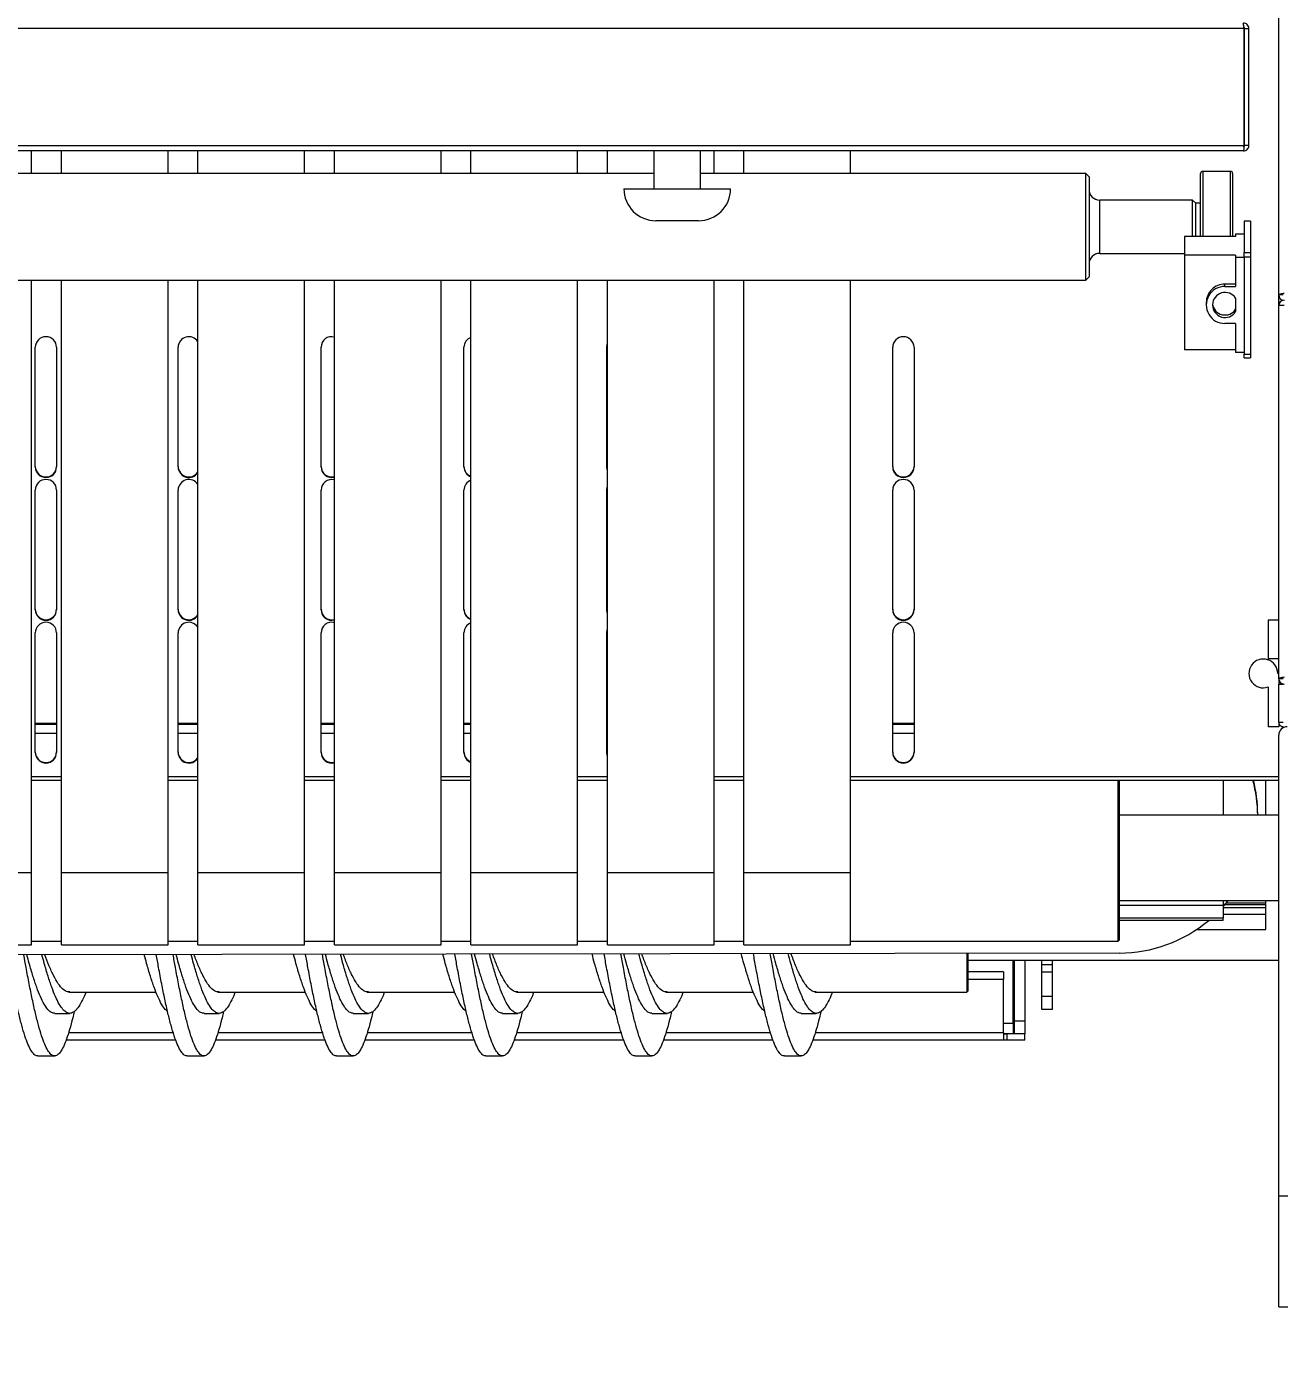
# Model space of a CAD drawing. Extents: x -2187 to 96136, y -11110 to 52208.
# Drawn here: x 42853 to 43440, y 24559 to 25185 of the extents above; entities that cross this region are included whole.
import ezdxf

# ---------------------------------------------------------------- set-up
doc = ezdxf.new("R2010")
doc.units = 0
doc.header["$LTSCALE"] = 1000
doc.header["$MEASUREMENT"] = 0
doc.styles.get("Standard").update_dxf_attribs({"font": 'gbenor.shx', "bigfont": 'gbcbig.shx'})
doc.dimstyles.new('ISO-25', dxfattribs={"dimscale": 70, "dimtxt": 2.5, "dimasz": 2.5, "dimexe": 1.25, "dimexo": 0.625, "dimtad": 1, "dimtxsty": 'Standard', "dimcen": 2.5, "dimadec": 0, "dimazin": 0, "dimtfac": 1, "dimtmove": 0, "dimatfit": 3, "dimfxl": 0, "dimarcsym": 0})

# ---------------------------------------------------------------- blocks, each defined once
blk = doc.blocks.new('*D137')
at = {"color": 0, "lineweight": -2}
for p, q in [((43110.94, 33684.54), (44451.14, 33684.54)), ((44363.64, 33509.54), (44363.64, 24759.54)), ((43683.65, 24584.54), (44451.14, 24584.54))]:
    blk.add_line(p, q, dxfattribs=at)
at = {"color": 0}
for points in [[(44334.47, 33509.54), (44392.81, 33509.54), (44363.64, 33684.54)], [(44334.47, 24759.54), (44392.81, 24759.54), (44363.64, 24584.54)]]:
    blk.add_solid(points, dxfattribs=at)
at = {"layer": 'Defpoints', "color": 0}
for p in [(43067.19, 33684.54), (43639.9, 24584.54), (44363.64, 24584.54)]:
    blk.add_point(p, dxfattribs=at)
at = {"color": 0, "insert": (44232.39, 29134.54), "char_height": 175, "attachment_point": 5, "rotation": 90}
blk.add_mtext('9100', dxfattribs=at)
blk = doc.blocks.new('*D135')
at = {"color": 0, "lineweight": -2}
for p, q in [((39456.18, 24729.07), (39456.18, 24007.23)), ((43956.18, 24729.07), (43956.18, 24007.23)), ((43781.18, 24094.73), (39631.18, 24094.73))]:
    blk.add_line(p, q, dxfattribs=at)
at = {"color": 0}
for points in [[(39631.18, 24123.9), (39631.18, 24065.56), (39456.18, 24094.73)], [(43781.18, 24123.9), (43781.18, 24065.56), (43956.18, 24094.73)]]:
    blk.add_solid(points, dxfattribs=at)
at = {"layer": 'Defpoints', "color": 0}
for p in [(39456.18, 24772.82), (43956.18, 24772.82), (39456.18, 24094.73)]:
    blk.add_point(p, dxfattribs=at)
at = {"color": 0, "insert": (41721.76, 24225.98), "char_height": 175, "attachment_point": 5}
blk.add_mtext('4500', dxfattribs=at)

msp = doc.modelspace()

# ---------------------------------------------------------------- linework, layer by layer
at = {"color": 7, "linetype": 'Continuous', "lineweight": 15}
for p, q in [((43439.896, 25059.04), (43439.896, 25914.04)), ((43423.543, 25184.04), (39982.25, 25184.04)), ((43423.543, 25184.04), (43423.543, 25129.04)), ((43423.896, 25129.04), (43423.896, 25184.04)), ((43423.896, 25184.04), (43425.896, 25184.04)), ((43425.896, 25129.04), (43425.896, 25184.04)), ((39982.25, 25129.04), (43423.543, 25129.04)), ((43423.396, 25126.54), (39982.396, 25126.54)), ((42855.189, 25115.994), (42855.189, 25126.54)), ((42869.189, 25115.994), (42869.189, 25126.54)), ((42919.189, 25115.994), (42919.189, 25126.54)), ((42933.189, 25115.994), (42933.189, 25126.54)), ((42983.189, 25115.994), (42983.189, 25126.54)), ((42997.189, 25115.994), (42997.189, 25126.54)), ((43047.189, 25115.994), (43047.189, 25126.54)), ((43061.189, 25115.994), (43061.189, 25126.54)), ((43111.189, 25115.994), (43111.189, 25126.54)), ((43125.189, 25115.994), (43125.189, 25126.54)), ((43146.896, 25126.54), (43146.896, 25108.814)), ((43168.896, 25108.814), (43168.896, 25126.54)), ((43175.189, 25115.994), (43175.189, 25126.54)), ((43189.189, 25115.994), (43189.189, 25126.54)), ((43239.189, 25115.994), (43239.189, 25126.54)), ((43425.896, 25129.04), (43423.896, 25129.04)), ((43146.896, 25115.994), (40258.896, 25115.994)), ((43349.496, 25115.994), (43168.896, 25115.994)), ((43350.996, 25114.494), (43349.496, 25115.994)), ((43349.496, 25069.617), (43349.496, 25115.994)), ((43350.996, 25114.494), (43350.996, 25070.899)), ((43403.285, 25086.42), (43403.285, 25115.994)), ((43417.285, 25116.994), (43404.285, 25116.994)), ((43418.285, 25115.994), (43418.285, 25086.42)), ((43132.896, 25108.814), (43182.896, 25108.814)), ((43399.496, 25103.494), (43355.996, 25103.494)), ((43400.996, 25101.994), (43399.496, 25103.494)), ((43399.496, 25086.42), (43399.496, 25103.494)), ((43403.285, 25101.994), (43400.996, 25101.994)), ((43400.996, 25086.42), (43400.996, 25101.994)), ((43167.896, 25093.814), (43147.896, 25093.814)), ((43426.689, 25093.653), (43423.689, 25093.653)), ((43423.689, 25093.629), (43423.689, 25093.653)), ((43426.689, 25093.629), (43423.689, 25093.629)), ((43423.689, 25093.629), (43423.689, 25078.953)), ((43426.689, 25093.653), (43426.689, 25093.629)), ((43426.689, 25093.629), (43426.689, 25078.953)), ((43419.689, 25087.566), (43419.689, 25086.42)), ((43423.689, 25087.566), (43419.689, 25087.566)), ((43419.689, 25086.42), (43395.689, 25086.42)), ((43395.689, 25086.42), (43395.689, 25077.706)), ((43355.996, 25078.494), (43395.689, 25078.494)), ((43419.689, 25077.706), (43395.689, 25077.706)), ((43395.689, 25077.706), (43395.689, 25033.235)), ((43419.689, 25077.706), (43419.689, 25076.559)), ((43423.689, 25076.559), (43419.689, 25076.559)), ((43419.689, 25076.559), (43419.689, 25062.984)), ((43423.689, 25078.953), (43426.689, 25078.953)), ((43423.689, 25076.671), (43423.689, 25078.953)), ((43426.689, 25076.671), (43423.689, 25076.671)), ((43423.689, 25076.671), (43423.689, 25031.212)), ((43426.689, 25078.953), (43426.689, 25076.671)), ((43426.689, 25076.671), (43426.689, 25031.212)), ((43349.496, 25065.994), (43349.496, 25069.617)), ((43350.996, 25070.899), (43350.996, 25067.494)), ((40062.496, 25065.994), (43349.496, 25065.994)), ((42855.189, 24788.058), (42855.189, 25065.994)), ((42869.189, 24788.058), (42869.189, 25065.994)), ((42919.189, 24788.058), (42919.189, 25065.994)), ((42933.189, 24788.058), (42933.189, 25065.994)), ((42983.189, 24788.058), (42983.189, 25065.994)), ((42997.189, 24788.058), (42997.189, 25065.994)), ((43047.189, 24788.058), (43047.189, 25065.994)), ((43061.189, 24788.058), (43061.189, 25065.994)), ((43111.189, 24788.058), (43111.189, 25065.994)), ((43125.189, 24788.058), (43125.189, 25065.994)), ((43175.189, 24788.058), (43175.189, 25065.994)), ((43189.189, 24788.058), (43189.189, 25065.994)), ((43239.189, 24788.058), (43239.189, 25065.994)), ((43349.496, 25065.994), (43350.996, 25067.494)), ((43414.689, 25062.984), (43414.689, 25064.13)), ((43419.689, 25064.13), (43414.689, 25064.13)), ((43414.689, 25062.984), (43419.689, 25062.984)), ((43405.926, 25055.47), (43405.926, 25054.324)), ((43419.689, 25057.446), (43419.689, 25051.201)), ((43439.896, 25054.04), (43439.896, 25059.04)), ((43441.896, 25059.04), (43439.896, 25059.04)), ((43439.896, 24879.04), (43439.896, 25054.04)), ((43442.396, 25054.04), (43439.896, 25054.04)), ((43419.689, 25045.664), (43414.689, 25045.664)), ((43419.689, 25045.664), (43419.689, 25032.088)), ((42856.934, 24978.369), (42856.934, 25034.503)), ((42866.934, 25034.503), (42866.934, 24978.369)), ((42923.934, 24978.369), (42923.934, 25034.503)), ((42990.934, 24978.369), (42990.934, 25034.503)), ((43057.934, 24978.369), (43057.934, 25034.503)), ((43124.934, 24978.369), (43124.934, 25034.503)), ((43258.934, 24978.369), (43258.934, 25034.503)), ((43268.934, 25034.503), (43268.934, 24978.369)), ((43419.689, 25033.235), (43395.689, 25033.235)), ((43423.689, 25032.088), (43419.689, 25032.088)), ((43423.689, 25031.212), (43426.689, 25031.212)), ((43423.689, 25029.518), (43423.689, 25031.212)), ((43426.689, 25031.212), (43426.689, 25029.518)), ((43423.689, 25029.518), (43426.689, 25029.518)), ((42856.934, 24911.402), (42856.934, 24967.536)), ((42866.934, 24967.536), (42866.934, 24911.402)), ((42923.934, 24911.402), (42923.934, 24967.536)), ((42990.934, 24911.402), (42990.934, 24967.536)), ((43057.934, 24911.402), (43057.934, 24967.536)), ((43124.934, 24911.402), (43124.934, 24967.536)), ((43258.934, 24911.402), (43258.934, 24967.536)), ((43268.934, 24967.536), (43268.934, 24911.402)), ((43434.896, 24906.54), (43434.896, 24888.54)), ((43439.896, 24906.54), (43434.896, 24906.54)), ((42856.934, 24844.435), (42856.934, 24900.569)), ((42866.934, 24900.569), (42866.934, 24844.435)), ((42923.934, 24844.435), (42923.934, 24900.569)), ((42990.934, 24844.435), (42990.934, 24900.569)), ((43057.934, 24844.435), (43057.934, 24900.569)), ((43124.934, 24844.435), (43124.934, 24900.569)), ((43258.934, 24844.435), (43258.934, 24900.569)), ((43268.934, 24900.569), (43268.934, 24844.435)), ((43434.896, 24888.54), (43434.896, 24887.904)), ((43434.896, 24888.54), (43439.896, 24888.54)), ((43439.896, 24881.54), (43439.396, 24881.54)), ((43434.896, 24875.176), (43434.896, 24856.54)), ((43439.896, 24879.04), (43439.896, 24876.54)), ((43441.896, 24879.04), (43439.896, 24879.04)), ((43439.896, 24876.54), (43441.896, 24876.54)), ((43439.896, 24858.64), (43439.896, 24876.54)), ((42866.934, 24857.54), (42856.934, 24857.54)), ((42933.189, 24857.54), (42923.934, 24857.54)), ((42997.189, 24857.54), (42990.934, 24857.54)), ((43061.189, 24857.54), (43057.934, 24857.54)), ((43125.189, 24857.54), (43124.934, 24857.54)), ((43268.934, 24857.54), (43258.934, 24857.54)), ((43439.896, 24856.54), (43434.896, 24856.54)), ((43439.896, 24858.64), (43439.896, 24856.54)), ((43439.896, 24858.64), (43441.896, 24858.64)), ((43439.896, 24636.54), (43439.896, 24852.54)), ((42855.189, 24831.441), (42869.189, 24831.441)), ((42919.189, 24831.441), (42933.189, 24831.441)), ((42983.189, 24831.441), (42997.189, 24831.441)), ((43047.189, 24831.441), (43061.189, 24831.441)), ((43111.189, 24831.441), (43125.189, 24831.441)), ((43175.189, 24831.441), (43189.189, 24831.441)), ((43239.189, 24831.441), (43439.896, 24831.441)), ((43364.696, 24777.213), (43364.696, 24831.441)), ((43365.196, 24777.441), (43365.196, 24831.441)), ((43413.896, 24831.441), (43413.896, 24815.04)), ((43433.896, 24815.04), (43433.896, 24831.441)), ((43439.896, 24815.04), (43365.196, 24815.04)), ((43430.024, 24815.04), (43430.024, 24815.619)), ((42855.189, 24788.058), (42805.189, 24788.058)), ((42855.189, 24754.177), (42855.189, 24788.058)), ((42919.189, 24788.058), (42869.189, 24788.058)), ((42869.189, 24754.177), (42869.189, 24788.058)), ((42919.189, 24754.177), (42919.189, 24788.058)), ((42983.189, 24788.058), (42933.189, 24788.058)), ((42933.189, 24754.177), (42933.189, 24788.058)), ((42983.189, 24754.177), (42983.189, 24788.058)), ((43047.189, 24788.058), (42997.189, 24788.058)), ((42997.189, 24754.177), (42997.189, 24788.058)), ((43047.189, 24754.177), (43047.189, 24788.058)), ((43111.189, 24788.058), (43061.189, 24788.058)), ((43061.189, 24754.177), (43061.189, 24788.058)), ((43111.189, 24754.177), (43111.189, 24788.058)), ((43175.189, 24788.058), (43125.189, 24788.058)), ((43125.189, 24754.177), (43125.189, 24788.058)), ((43175.189, 24754.177), (43175.189, 24788.058)), ((43239.189, 24788.058), (43189.189, 24788.058)), ((43189.189, 24754.177), (43189.189, 24788.058)), ((43239.189, 24754.177), (43239.189, 24788.058)), ((43364.696, 24756.04), (43364.696, 24777.213)), ((43365.196, 24756.54), (43365.196, 24777.441)), ((43365.196, 24775.04), (43439.896, 24775.04)), ((43413.896, 24775.04), (43413.896, 24772.687)), ((43433.896, 24774.017), (43433.896, 24775.04)), ((43433.896, 24773.114), (43433.896, 24774.017)), ((43413.896, 24772.687), (43413.896, 24766.75)), ((43433.896, 24771.806), (43433.896, 24773.114)), ((43433.896, 24768.643), (43433.896, 24771.806)), ((43433.896, 24761.513), (43433.896, 24768.643)), ((43413.896, 24766.75), (43365.196, 24766.75)), ((43413.896, 24765.69), (43365.196, 24765.69)), ((43401.509, 24761.513), (43433.896, 24761.513)), ((43413.896, 24765.69), (43413.896, 24766.75)), ((42855.189, 24756.04), (42869.189, 24756.04)), ((42919.189, 24756.04), (42933.189, 24756.04)), ((42983.189, 24756.04), (42997.189, 24756.04)), ((43047.189, 24756.04), (43061.189, 24756.04)), ((43111.189, 24756.04), (43125.189, 24756.04)), ((43175.189, 24756.04), (43189.189, 24756.04)), ((43239.189, 24756.04), (43364.696, 24756.04)), ((43364.696, 24756.04), (43365.196, 24756.54)), ((43365.136, 24750.417), (41793.013, 24747.743)), ((42805.189, 24754.177), (42855.189, 24754.177)), ((42869.189, 24754.177), (42919.189, 24754.177)), ((42933.189, 24754.177), (42983.189, 24754.177)), ((42997.189, 24754.177), (43047.189, 24754.177)), ((43061.189, 24754.177), (43111.189, 24754.177)), ((43125.189, 24754.177), (43175.189, 24754.177)), ((43189.189, 24754.177), (43239.189, 24754.177)), ((43293.696, 24750.295), (43293.696, 24732.04)), ((43294.196, 24750.296), (43294.196, 24732.54)), ((43294.196, 24747.04), (43439.896, 24747.04)), ((43315.896, 24747.04), (43315.896, 24718.435)), ((43320.896, 24747.04), (43320.896, 24718.435)), ((43328.896, 24744.948), (43328.896, 24747.04)), ((43333.896, 24744.948), (43328.896, 24744.948)), ((43328.896, 24741.604), (43328.896, 24744.948)), ((43333.896, 24744.948), (43333.896, 24747.04)), ((43333.896, 24741.604), (43333.896, 24744.948)), ((43310.896, 24741.543), (43294.196, 24741.543)), ((43310.896, 24741.543), (43310.896, 24738.043)), ((43310.896, 24713.043), (43310.896, 24738.043)), ((43328.896, 24741.604), (43333.896, 24741.604)), ((43328.896, 24730.061), (43328.896, 24741.604)), ((43333.896, 24730.061), (43333.896, 24741.604)), ((42872.619, 24732.04), (42913.611, 24732.04)), ((42942.619, 24732.04), (42983.611, 24732.04)), ((43012.619, 24732.04), (43053.611, 24732.04)), ((43082.619, 24732.04), (43123.611, 24732.04)), ((43152.619, 24732.04), (43193.611, 24732.04)), ((43222.619, 24732.04), (43293.696, 24732.04)), ((43293.696, 24732.04), (43294.196, 24732.54)), ((43333.896, 24730.061), (43328.896, 24730.061)), ((43328.896, 24723.889), (43328.896, 24730.061)), ((43333.896, 24723.889), (43333.896, 24730.061)), ((43333.896, 24723.889), (43328.896, 24723.889)), ((42866.062, 24722.116), (42873.119, 24722.116)), ((42936.062, 24722.116), (42943.119, 24722.116)), ((43006.062, 24722.116), (43013.119, 24722.116)), ((43076.062, 24722.116), (43083.119, 24722.116)), ((43146.062, 24722.116), (43153.119, 24722.116)), ((43216.062, 24722.116), (43223.119, 24722.116)), ((43310.896, 24717.54), (43315.396, 24717.54)), ((43320.896, 24718.435), (43315.896, 24718.435)), ((43315.896, 24718.435), (43315.896, 24712.54)), ((43320.896, 24718.435), (43320.896, 24712.54)), ((43310.896, 24713.043), (43310.896, 24709.543)), ((43312.396, 24712.543), (43310.896, 24712.543)), ((43310.896, 24712.54), (43312.396, 24712.54)), ((43312.396, 24712.543), (43312.396, 24709.543)), ((43315.896, 24712.543), (43312.396, 24712.543)), ((43315.896, 24712.563), (43315.567, 24712.543)), ((43320.896, 24712.54), (43315.896, 24712.54)), ((43320.896, 24709.543), (43320.896, 24712.54)), ((42922.839, 24709.543), (42871.418, 24709.543)), ((42992.839, 24709.543), (42941.418, 24709.543)), ((43062.839, 24709.543), (43011.418, 24709.543)), ((43132.839, 24709.543), (43081.418, 24709.543)), ((43202.839, 24709.543), (43151.418, 24709.543)), ((43310.896, 24709.543), (43221.418, 24709.543)), ((43312.396, 24709.543), (43310.896, 24709.543)), ((43320.896, 24709.543), (43312.396, 24709.543)), ((42858.176, 24702.116), (42866.062, 24702.116)), ((42928.176, 24702.116), (42936.062, 24702.116)), ((42998.176, 24702.116), (43006.062, 24702.116)), ((43068.176, 24702.116), (43076.062, 24702.116)), ((43138.176, 24702.116), (43146.062, 24702.116)), ((43208.176, 24702.116), (43216.062, 24702.116)), ((43439.896, 24636.54), (43639.896, 24636.54)), ((43439.896, 24584.54), (43439.896, 24636.54)), ((43439.896, 24584.54), (43639.896, 24584.54))]:
    msp.add_line(p, q, dxfattribs=at)
at = {"color": 8, "linetype": 'Continuous', "lineweight": 15}
for p, q in [((43404.285, 25116.994), (43404.285, 25086.42)), ((43417.285, 25086.42), (43417.285, 25116.994)), ((43355.996, 25078.494), (43355.996, 25103.494)), ((42866.934, 24858.04), (42856.934, 24858.04)), ((42933.189, 24858.04), (42923.934, 24858.04)), ((42997.189, 24858.04), (42990.934, 24858.04)), ((43061.189, 24858.04), (43057.934, 24858.04)), ((43125.189, 24858.04), (43124.934, 24858.04)), ((43268.934, 24858.04), (43258.934, 24858.04)), ((42866.934, 24853.432), (42856.934, 24853.432)), ((42933.189, 24853.432), (42923.934, 24853.432)), ((42997.189, 24853.432), (42990.934, 24853.432)), ((43061.189, 24853.432), (43057.934, 24853.432)), ((43125.189, 24853.432), (43124.934, 24853.432)), ((43268.934, 24853.432), (43258.934, 24853.432)), ((42869.189, 24833.011), (42855.189, 24833.011)), ((42933.189, 24833.011), (42919.189, 24833.011)), ((42997.189, 24833.011), (42983.189, 24833.011)), ((43061.189, 24833.011), (43047.189, 24833.011)), ((43125.189, 24833.011), (43111.189, 24833.011)), ((43189.189, 24833.011), (43175.189, 24833.011)), ((43439.896, 24833.011), (43239.189, 24833.011)), ((43415.326, 24774.017), (43433.896, 24774.017)), ((43413.896, 24772.687), (43365.196, 24772.687)), ((43413.896, 24771.806), (43433.896, 24771.806)), ((43413.896, 24768.643), (43433.896, 24768.643)), ((43414.565, 24773.114), (43433.896, 24773.114)), ((43315.396, 24717.54), (43315.396, 24747.04)), ((43310.896, 24738.043), (43294.196, 24738.043)), ((43315.396, 24717.54), (43315.396, 24712.543)), ((42921.645, 24713.043), (42872.586, 24713.043)), ((42991.645, 24713.043), (42942.586, 24713.043)), ((43061.645, 24713.043), (43012.586, 24713.043)), ((43131.645, 24713.043), (43082.586, 24713.043)), ((43201.645, 24713.043), (43152.586, 24713.043)), ((43310.896, 24713.043), (43222.586, 24713.043))]:
    msp.add_line(p, q, dxfattribs=at)
at = {"color": 7, "linetype": 'Continuous', "lineweight": 15, "flags": 128}
for points in [[(43124.934, 25034.503), (43125.137, 25035.89), (43125.189, 25036.055)], [(43124.934, 24978.629), (43125.137, 24977.242), (43125.189, 24977.078)], [(43125.189, 24976.817), (43125.137, 24976.982), (43124.934, 24978.369)], [(43124.934, 24967.536), (43125.137, 24968.923), (43125.189, 24969.088)], [(43124.934, 24911.663), (43125.137, 24910.275), (43125.189, 24910.111)], [(43125.189, 24909.85), (43125.137, 24910.015), (43124.934, 24911.402)], [(43124.934, 24900.569), (43125.137, 24901.956), (43125.189, 24902.121)], [(43124.934, 24844.696), (43125.137, 24843.308), (43125.189, 24843.144)], [(43125.189, 24842.884), (43125.137, 24843.048), (43124.934, 24844.435)], [(43416.154, 24775.04), (43415.873, 24774.689), (43413.896, 24772.347)]]:
    msp.add_lwpolyline(points, dxfattribs=at)
at = {"color": 7, "linetype": 'Continuous', "lineweight": 15}
for centre, radius, start, end in [((43404.285, 25115.994), 1, 90, 180), ((43417.285, 25115.994), 1, 0, 90), ((43147.896, 25108.814), 15, 180, 270), ((43167.896, 25108.814), 15, 270, 0), ((43355.996, 25108.494), 5, 180, 270), ((43355.996, 25073.494), 5, 90, 180), ((43414.635, 25055.422), 8.708, 89.639642, 179.682906), ((43414.61, 25054.324), 8.66, 89.474863, 270.525137), ((43414.715, 25054.324), 5.873, 32.117087, 327.882913), ((43442.396, 25059.04), 2.5, 180, 270), ((43442.396, 25054.04), 2.5, 90, 180), ((43414.694, 25055.536), 5.925, 186.186125, 327.454577), ((42861.934, 25034.445), 5, 0.668432, 179.331568), ((42928.943, 25034.431), 5.009, 32.050219, 179.177742), ((42995.925, 25034.441), 4.991, 75.333664, 179.285649), ((43062.872, 25034.475), 4.938, 109.927785, 179.677771), ((43263.934, 25034.445), 5, 0.668432, 179.331568), ((42861.934, 24978.688), 5, 180.668432, 359.331568), ((42861.934, 24978.427), 5, 180.668432, 359.331568), ((42928.943, 24978.701), 5.009, 180.822258, 327.949781), ((42928.943, 24978.441), 5.009, 180.822258, 327.949781), ((42995.925, 24978.692), 4.991, 180.714351, 284.666336), ((42995.914, 24978.417), 4.98, 180.548897, 284.83179), ((43062.872, 24978.657), 4.938, 180.322229, 250.072215), ((43062.866, 24978.393), 4.932, 180.275962, 250.118482), ((43263.934, 24978.688), 5, 180.668432, 359.331568), ((43263.934, 24978.427), 5, 180.668432, 359.331568), ((42861.934, 24967.478), 5, 0.668432, 179.331568), ((42928.943, 24967.464), 5.009, 32.050219, 179.177742), ((42995.925, 24967.474), 4.991, 75.333664, 179.285649), ((43062.872, 24967.508), 4.938, 109.927785, 179.677771), ((43263.934, 24967.478), 5, 0.668432, 179.331568), ((42861.934, 24911.721), 5, 180.668432, 359.331568), ((42861.934, 24911.46), 5, 180.668432, 359.331568), ((42928.943, 24911.734), 5.009, 180.822258, 327.949781), ((42928.943, 24911.474), 5.009, 180.822258, 327.949781), ((42995.925, 24911.725), 4.991, 180.714351, 284.666336), ((42995.914, 24911.45), 4.98, 180.548897, 284.83179), ((43062.872, 24911.69), 4.938, 180.322229, 250.072215), ((43062.866, 24911.426), 4.932, 180.275962, 250.118482), ((43263.934, 24911.721), 5, 180.668432, 359.331568), ((43263.934, 24911.46), 5, 180.668432, 359.331568), ((42861.934, 24900.511), 5, 0.668432, 179.331568), ((42928.943, 24900.497), 5.009, 32.050219, 179.177742), ((42995.925, 24900.507), 4.991, 75.333664, 179.285649), ((43062.872, 24900.541), 4.938, 109.927785, 179.677771), ((43263.934, 24900.511), 5, 0.668432, 179.331568), ((43432.646, 24881.54), 6.75, 0, 289.471221), ((43442.396, 24879.04), 2.5, 180, 270), ((43443.896, 24852.54), 4, 90, 180), ((42861.934, 24844.754), 5, 180.668432, 359.331568), ((42861.934, 24844.493), 5, 180.668432, 359.331568), ((42928.943, 24844.767), 5.009, 180.822258, 327.949781), ((42928.943, 24844.507), 5.009, 180.822258, 327.949781), ((42995.925, 24844.758), 4.991, 180.714351, 284.666336), ((42995.914, 24844.483), 4.98, 180.548897, 284.83179), ((43062.872, 24844.723), 4.938, 180.322229, 250.072215), ((43062.866, 24844.459), 4.932, 180.275962, 250.118482), ((43263.934, 24844.754), 5, 180.668432, 359.331568), ((43263.934, 24844.493), 5, 180.668432, 359.331568), ((43366.241, 24814.781), 63.783, 0.232397, 15.140987), ((43366.244, 24815.617), 63.78, 0.002213, 14.365748), ((43365.069, 24815.783), 65.366, 270.058811, 309.973885), ((43315.396, 24718.04), 0.5, 270, 0)]:
    msp.add_arc(centre, radius, start, end, dxfattribs=at)
for points in [[(43423.043, 25186.54), (43423.084, 25186.503), (43423.168, 25186.427), (43423.293, 25185.849), (43423.418, 25185.023), (43423.501, 25184.368), (43423.543, 25184.04)], [(43425.896, 25184.04), (43425.859, 25184.368), (43425.784, 25185.023), (43425.205, 25185.849), (43424.379, 25186.427), (43423.724, 25186.503), (43423.396, 25186.54)], [(43423.896, 25184.04), (43423.889, 25184.106), (43423.874, 25184.237), (43423.758, 25184.402), (43423.593, 25184.518), (43423.462, 25184.533), (43423.396, 25184.54)], [(43423.543, 25129.04), (43423.531, 25128.713), (43423.506, 25128.057), (43423.469, 25127.231), (43423.433, 25126.653), (43423.408, 25126.578), (43423.396, 25126.54)], [(43423.396, 25126.54), (43423.724, 25126.578), (43424.379, 25126.653), (43425.205, 25127.231), (43425.784, 25128.057), (43425.859, 25128.713), (43425.896, 25129.04)], [(43423.396, 25128.54), (43423.462, 25128.548), (43423.593, 25128.563), (43423.758, 25128.678), (43423.874, 25128.844), (43423.889, 25128.975), (43423.896, 25129.04)], [(43439.896, 24858.64), (43439.928, 24858.365), (43439.991, 24857.815), (43440.477, 24857.12), (43441.171, 24856.635), (43441.721, 24856.572), (43441.996, 24856.54)]]:
    msp.add_open_spline(points, degree=3, dxfattribs=at)
for points, knots in [([(43442.396, 25059.747), (43442.111, 25059.696), (43441.539, 25059.593), (43440.781, 25059.439), (43440.215, 25059.284), (43439.933, 25059.151), (43439.906, 25059.07), (43439.896, 25059.04)], [0, 0, 0, 0, 0.2181749, 0.4363498, 0.6545151, 0.8726803, 1, 1, 1, 1]), ([(43442.396, 24879.747), (43442.111, 24879.696), (43441.539, 24879.593), (43440.781, 24879.439), (43440.215, 24879.284), (43439.933, 24879.151), (43439.906, 24879.07), (43439.896, 24879.04)], [0, 0, 0, 0, 0.2181749, 0.4363498, 0.6545151, 0.8726803, 1, 1, 1, 1]), ([(42858.178, 24702.2), (42858.087, 24702.174), (42857.51, 24702.004), (42856.444, 24702.774), (42854.988, 24704.56), (42853.531, 24707.513), (42852.069, 24711.458), (42850.614, 24716.363), (42849.154, 24722.132), (42847.695, 24728.667), (42846.239, 24735.871), (42844.912, 24742.859), (42844.074, 24747.557), (42843.722, 24749.53)], [0, 0, 0, 0, 0.0188773, 0.1198212, 0.2206848, 0.3215484, 0.4224923, 0.5233339, 0.6242414, 0.7251488, 0.8259904, 0.9269344, 1, 1, 1, 1]), ([(42875.213, 24722.917), (42874.989, 24721.939), (42874.278, 24718.842), (42873.083, 24714.464), (42871.621, 24709.873), (42870.166, 24706.301), (42868.706, 24703.758), (42867.247, 24702.3), (42865.792, 24701.949), (42864.33, 24702.712), (42862.873, 24704.576), (42861.416, 24707.509), (42859.955, 24711.46), (42858.499, 24716.362), (42857.04, 24722.132), (42855.58, 24728.667), (42854.125, 24735.871), (42852.797, 24742.863), (42851.958, 24747.566), (42851.606, 24749.544)], [0, 0, 0, 0, 0.0285418, 0.0902996, 0.1521067, 0.2138512, 0.2756359, 0.3374206, 0.3991651, 0.4609721, 0.52273, 0.5844879, 0.646295, 0.7080394, 0.7698241, 0.8316089, 0.8933533, 0.9551604, 1, 1, 1, 1]), ([(42866.066, 24722.196), (42865.584, 24722.235), (42864.52, 24722.322), (42862.873, 24723.784), (42861.124, 24726.282), (42859.373, 24729.818), (42857.622, 24734.256), (42855.873, 24739.523), (42854.344, 24744.661), (42853.395, 24748.189), (42853.031, 24749.546)], [0, 0, 0, 0, 0.1107243, 0.24494, 0.3791556, 0.5134396, 0.6477236, 0.7819393, 0.9161549, 1, 1, 1, 1]), ([(42880.648, 24732.04), (42880.576, 24731.842), (42879.919, 24730.054), (42878.679, 24727.49), (42876.93, 24724.533), (42875.182, 24722.706), (42873.43, 24721.947), (42871.679, 24722.306), (42869.93, 24723.764), (42868.182, 24726.288), (42866.43, 24729.816), (42864.679, 24734.257), (42862.93, 24739.523), (42861.4, 24744.665), (42860.45, 24748.197), (42860.085, 24749.558)], [0, 0, 0, 0, 0.0105985, 0.0957215, 0.1808012, 0.2658808, 0.3510039, 0.4361269, 0.5212066, 0.6062863, 0.6914093, 0.7765323, 0.861612, 0.9466917, 1, 1, 1, 1]), ([(42873.117, 24732.207), (42872.784, 24732.171), (42871.722, 24732.053), (42869.93, 24733.294), (42867.743, 24735.819), (42865.556, 24739.637), (42863.461, 24744.218), (42862.096, 24747.862), (42861.459, 24749.56)], [0, 0, 0, 0, 0.0857338, 0.2733449, 0.4609559, 0.6485683, 0.8361832, 1, 1, 1, 1]), ([(42918.971, 24723.077), (42918.624, 24723.331), (42917.694, 24724.012), (42916.182, 24726.318), (42914.43, 24729.808), (42912.679, 24734.259), (42910.93, 24739.522), (42909.392, 24744.691), (42908.436, 24748.251), (42908.063, 24749.64)], [0, 0, 0, 0, 0.0954518, 0.2558249, 0.4162797, 0.5767346, 0.7371077, 0.8974808, 1, 1, 1, 1]), ([(42928.178, 24702.2), (42928.087, 24702.174), (42927.51, 24702.004), (42926.444, 24702.774), (42924.988, 24704.56), (42923.531, 24707.513), (42922.069, 24711.458), (42920.614, 24716.363), (42919.154, 24722.132), (42917.695, 24728.667), (42916.239, 24735.87), (42914.905, 24742.897), (42914.06, 24747.636), (42913.701, 24749.649)], [0, 0, 0, 0, 0.0188493, 0.119644, 0.2203584, 0.3210728, 0.4218674, 0.5225599, 0.623318, 0.7240762, 0.8247687, 0.9255633, 1, 1, 1, 1]), ([(42945.213, 24722.917), (42944.989, 24721.939), (42944.278, 24718.842), (42943.083, 24714.464), (42941.621, 24709.873), (42940.166, 24706.301), (42938.706, 24703.758), (42937.247, 24702.3), (42935.792, 24701.949), (42934.33, 24702.712), (42932.873, 24704.576), (42931.416, 24707.509), (42929.955, 24711.46), (42928.499, 24716.362), (42927.04, 24722.132), (42925.58, 24728.667), (42924.125, 24735.87), (42922.79, 24742.901), (42921.944, 24747.645), (42921.584, 24749.663)], [0, 0, 0, 0, 0.0285159, 0.0902178, 0.1519689, 0.2136574, 0.2753861, 0.3371149, 0.3988033, 0.4605544, 0.5222563, 0.5839583, 0.6457093, 0.7073978, 0.7691266, 0.8308553, 0.8925438, 0.9542949, 1, 1, 1, 1]), ([(42936.066, 24722.196), (42935.584, 24722.235), (42934.52, 24722.322), (42932.873, 24723.784), (42931.124, 24726.282), (42929.373, 24729.818), (42927.622, 24734.257), (42925.873, 24739.522), (42924.333, 24744.699), (42923.374, 24748.268), (42922.999, 24749.665)], [0, 0, 0, 0, 0.11045011, 0.24433334, 0.37821657, 0.51216802, 0.64611947, 0.7800027, 0.91388592, 1, 1, 1, 1]), ([(42950.648, 24732.04), (42950.576, 24731.842), (42949.919, 24730.054), (42948.679, 24727.49), (42946.93, 24724.533), (42945.182, 24722.706), (42943.43, 24721.947), (42941.679, 24722.306), (42939.93, 24723.764), (42938.182, 24726.288), (42936.43, 24729.816), (42934.679, 24734.257), (42932.93, 24739.522), (42931.389, 24744.702), (42930.429, 24748.276), (42930.052, 24749.677)], [0, 0, 0, 0, 0.0105818, 0.0955711, 0.1805171, 0.2654631, 0.3504523, 0.4354416, 0.5203876, 0.6053336, 0.6903228, 0.7753121, 0.8602581, 0.9452041, 1, 1, 1, 1]), ([(42943.117, 24732.207), (42942.784, 24732.171), (42941.722, 24732.053), (42939.93, 24733.294), (42937.743, 24735.819), (42935.556, 24739.636), (42933.446, 24744.254), (42932.065, 24747.939), (42931.413, 24749.679)], [0, 0, 0, 0, 0.0853978, 0.2722734, 0.4591491, 0.646026, 0.8329055, 1, 1, 1, 1]), ([(42988.971, 24723.077), (42988.624, 24723.331), (42987.694, 24724.012), (42986.182, 24726.318), (42984.43, 24729.808), (42982.679, 24734.259), (42980.93, 24739.521), (42979.381, 24744.728), (42978.414, 24748.33), (42978.03, 24749.759)], [0, 0, 0, 0, 0.09516943, 0.25506819, 0.41504843, 0.57502867, 0.73492743, 0.89482619, 1, 1, 1, 1]), ([(42998.178, 24702.2), (42998.087, 24702.174), (42997.51, 24702.004), (42996.444, 24702.774), (42994.988, 24704.56), (42993.531, 24707.513), (42992.069, 24711.458), (42990.614, 24716.363), (42989.154, 24722.132), (42987.695, 24728.667), (42986.239, 24735.87), (42984.898, 24742.935), (42984.046, 24747.715), (42983.68, 24749.768)], [0, 0, 0, 0, 0.0188215, 0.1194673, 0.2200329, 0.3205986, 0.4212443, 0.5217881, 0.6223975, 0.7230068, 0.8235506, 0.9241963, 1, 1, 1, 1]), ([(43015.213, 24722.917), (43014.989, 24721.939), (43014.278, 24718.842), (43013.083, 24714.464), (43011.621, 24709.873), (43010.166, 24706.301), (43008.706, 24703.758), (43007.247, 24702.3), (43005.792, 24701.949), (43004.33, 24702.712), (43002.873, 24704.576), (43001.416, 24707.509), (42999.955, 24711.46), (42998.499, 24716.362), (42997.04, 24722.132), (42995.58, 24728.667), (42994.125, 24735.87), (42992.782, 24742.94), (42991.93, 24747.724), (42991.563, 24749.782)], [0, 0, 0, 0, 0.0284901, 0.0901361, 0.1518313, 0.213464, 0.2751368, 0.3368096, 0.3984423, 0.4601375, 0.5217835, 0.5834296, 0.6451247, 0.7067574, 0.7684302, 0.8301031, 0.8917357, 0.9534309, 1, 1, 1, 1]), ([(43006.066, 24722.196), (43005.584, 24722.235), (43004.52, 24722.322), (43002.873, 24723.784), (43001.124, 24726.282), (42999.373, 24729.818), (42997.622, 24734.257), (42995.873, 24739.522), (42994.322, 24744.736), (42993.352, 24748.346), (42992.966, 24749.784)], [0, 0, 0, 0, 0.1101772, 0.2437297, 0.3772822, 0.5109027, 0.6445232, 0.7780757, 0.9116282, 1, 1, 1, 1]), ([(43020.648, 24732.04), (43020.576, 24731.842), (43019.919, 24730.054), (43018.679, 24727.49), (43016.93, 24724.533), (43015.182, 24722.706), (43013.43, 24721.947), (43011.679, 24722.306), (43009.93, 24723.764), (43008.182, 24726.288), (43006.43, 24729.816), (43004.679, 24734.257), (43002.93, 24739.522), (43001.378, 24744.74), (43000.407, 24748.354), (43000.02, 24749.796)], [0, 0, 0, 0, 0.0105652, 0.0954211, 0.1802339, 0.2650466, 0.3499025, 0.4347584, 0.5195711, 0.6043839, 0.6892398, 0.7740957, 0.8589084, 0.9437211, 1, 1, 1, 1]), ([(43013.117, 24732.207), (43012.784, 24732.171), (43011.722, 24732.053), (43009.93, 24733.294), (43007.743, 24735.819), (43005.556, 24739.635), (43003.431, 24744.289), (43002.034, 24748.017), (43001.367, 24749.798)], [0, 0, 0, 0, 0.0850643, 0.2712103, 0.4573564, 0.6435036, 0.8296534, 1, 1, 1, 1]), ([(43058.971, 24723.077), (43058.624, 24723.331), (43057.694, 24724.012), (43056.182, 24726.318), (43054.43, 24729.808), (43052.679, 24734.259), (43050.93, 24739.521), (43049.371, 24744.766), (43048.393, 24748.408), (43047.998, 24749.878)], [0, 0, 0, 0, 0.0948888, 0.2543159, 0.4138244, 0.5733328, 0.73276, 0.8921872, 1, 1, 1, 1]), ([(43068.178, 24702.2), (43068.087, 24702.174), (43067.51, 24702.004), (43066.444, 24702.774), (43064.988, 24704.56), (43063.531, 24707.513), (43062.069, 24711.458), (43060.614, 24716.363), (43059.154, 24722.132), (43057.695, 24728.667), (43056.239, 24735.87), (43054.89, 24742.974), (43054.031, 24747.794), (43053.658, 24749.887)], [0, 0, 0, 0, 0.0187937, 0.1192911, 0.2197084, 0.3201258, 0.4206231, 0.5210186, 0.6214796, 0.7219406, 0.8223361, 0.9228334, 1, 1, 1, 1]), ([(43085.213, 24722.917), (43084.989, 24721.939), (43084.278, 24718.842), (43083.083, 24714.464), (43081.621, 24709.873), (43080.166, 24706.301), (43078.706, 24703.758), (43077.247, 24702.3), (43075.792, 24701.949), (43074.33, 24702.712), (43072.873, 24704.576), (43071.416, 24707.509), (43069.955, 24711.46), (43068.499, 24716.362), (43067.04, 24722.132), (43065.58, 24728.667), (43064.125, 24735.87), (43062.775, 24742.978), (43061.915, 24747.803), (43061.541, 24749.901)], [0, 0, 0, 0, 0.0284643, 0.0900546, 0.151694, 0.2132709, 0.2748879, 0.336505, 0.3980819, 0.4597213, 0.5213116, 0.5829019, 0.6445412, 0.7061181, 0.7677352, 0.8293522, 0.8909291, 0.9525685, 1, 1, 1, 1]), ([(43076.066, 24722.196), (43075.584, 24722.235), (43074.52, 24722.322), (43072.873, 24723.784), (43071.124, 24726.282), (43069.373, 24729.818), (43067.622, 24734.257), (43065.873, 24739.522), (43064.311, 24744.774), (43063.331, 24748.425), (43062.934, 24749.903)], [0, 0, 0, 0, 0.10990572, 0.24312906, 0.37635239, 0.50964361, 0.64293484, 0.77615817, 0.90938151, 1, 1, 1, 1]), ([(43090.648, 24732.04), (43090.576, 24731.842), (43089.919, 24730.054), (43088.679, 24727.49), (43086.93, 24724.533), (43085.182, 24722.706), (43083.43, 24721.947), (43081.679, 24722.306), (43079.93, 24723.764), (43078.182, 24726.288), (43076.43, 24729.816), (43074.679, 24734.257), (43072.93, 24739.521), (43071.367, 24744.778), (43070.386, 24748.433), (43069.988, 24749.915)], [0, 0, 0, 0, 0.0105487, 0.0952717, 0.1799515, 0.2646314, 0.3493544, 0.4340774, 0.5187573, 0.6034371, 0.6881601, 0.7728831, 0.857563, 0.9422428, 1, 1, 1, 1]), ([(43083.117, 24732.207), (43082.784, 24732.171), (43081.722, 24732.053), (43079.93, 24733.294), (43077.743, 24735.819), (43075.556, 24739.635), (43073.415, 24744.325), (43072.004, 24748.095), (43071.321, 24749.917)], [0, 0, 0, 0, 0.0847335, 0.2701555, 0.4555776, 0.6410009, 0.8264267, 1, 1, 1, 1]), ([(43128.971, 24723.077), (43128.624, 24723.331), (43127.694, 24724.012), (43126.182, 24726.318), (43124.43, 24729.808), (43122.679, 24734.259), (43120.93, 24739.521), (43119.36, 24744.803), (43118.371, 24748.487), (43117.966, 24749.997)], [0, 0, 0, 0, 0.0946097, 0.2535681, 0.4126075, 0.5716469, 0.7306053, 0.8895637, 1, 1, 1, 1]), ([(43138.178, 24702.2), (43138.087, 24702.174), (43137.51, 24702.004), (43136.444, 24702.774), (43134.988, 24704.56), (43133.531, 24707.513), (43132.069, 24711.458), (43130.614, 24716.363), (43129.154, 24722.132), (43127.695, 24728.667), (43126.239, 24735.87), (43124.883, 24743.012), (43124.017, 24747.873), (43123.637, 24750.006)], [0, 0, 0, 0, 0.01876606, 0.11911541, 0.21938488, 0.31965435, 0.4200037, 0.52025137, 0.62056441, 0.72087746, 0.82112512, 0.92147447, 1, 1, 1, 1]), ([(43155.213, 24722.917), (43154.989, 24721.939), (43154.278, 24718.842), (43153.083, 24714.464), (43151.621, 24709.873), (43150.166, 24706.301), (43148.706, 24703.758), (43147.247, 24702.3), (43145.792, 24701.949), (43144.33, 24702.712), (43142.873, 24704.576), (43141.416, 24707.509), (43139.955, 24711.46), (43138.499, 24716.362), (43137.04, 24722.132), (43135.58, 24728.667), (43134.125, 24735.87), (43132.768, 24743.016), (43131.901, 24747.881), (43131.52, 24750.02)], [0, 0, 0, 0, 0.0284386, 0.0899732, 0.1515569, 0.2130781, 0.2746395, 0.3362009, 0.3977222, 0.4593058, 0.5208404, 0.5823751, 0.6439587, 0.70548, 0.7670414, 0.8286027, 0.890124, 0.9517077, 1, 1, 1, 1]), ([(43146.066, 24722.196), (43145.584, 24722.235), (43144.52, 24722.322), (43142.873, 24723.784), (43141.124, 24726.282), (43139.373, 24729.818), (43137.622, 24734.257), (43135.873, 24739.521), (43134.3, 24744.811), (43133.309, 24748.503), (43132.901, 24750.022)], [0, 0, 0, 0, 0.1096355, 0.2425314, 0.3754272, 0.5083907, 0.6413543, 0.7742501, 0.9071459, 1, 1, 1, 1]), ([(43160.648, 24732.04), (43160.576, 24731.842), (43159.919, 24730.054), (43158.679, 24727.49), (43156.93, 24724.533), (43155.182, 24722.706), (43153.43, 24721.947), (43151.679, 24722.306), (43149.93, 24723.764), (43148.182, 24726.288), (43146.43, 24729.816), (43144.679, 24734.257), (43142.93, 24739.521), (43141.356, 24744.815), (43140.364, 24748.511), (43139.955, 24750.034)], [0, 0, 0, 0, 0.01053216, 0.09512266, 0.17967008, 0.2642175, 0.348808, 0.43339851, 0.51794592, 0.60249334, 0.68708384, 0.77167435, 0.85622176, 0.94076918, 1, 1, 1, 1]), ([(43153.117, 24732.207), (43152.784, 24732.171), (43151.722, 24732.053), (43149.93, 24733.294), (43147.743, 24735.819), (43145.556, 24739.634), (43143.4, 24744.361), (43141.973, 24748.172), (43141.276, 24750.036)], [0, 0, 0, 0, 0.0844052, 0.2691089, 0.4538126, 0.6385175, 0.8232249, 1, 1, 1, 1]), ([(43198.971, 24723.077), (43198.624, 24723.331), (43197.694, 24724.012), (43196.182, 24726.318), (43194.43, 24729.808), (43192.679, 24734.26), (43190.93, 24739.52), (43189.349, 24744.841), (43188.349, 24748.565), (43187.933, 24750.116)], [0, 0, 0, 0, 0.0943324, 0.2528247, 0.4113978, 0.5699709, 0.7284633, 0.8869557, 1, 1, 1, 1]), ([(43208.178, 24702.2), (43208.087, 24702.174), (43207.51, 24702.004), (43206.444, 24702.774), (43204.988, 24704.56), (43203.531, 24707.513), (43202.069, 24711.458), (43200.614, 24716.363), (43199.154, 24722.132), (43197.695, 24728.667), (43196.239, 24735.87), (43194.876, 24743.051), (43194.003, 24747.951), (43193.615, 24750.125)], [0, 0, 0, 0, 0.0187385, 0.1189403, 0.2190623, 0.3191843, 0.4193861, 0.5194864, 0.6196519, 0.7198175, 0.8199177, 0.9201195, 1, 1, 1, 1]), ([(43225.213, 24722.917), (43224.989, 24721.939), (43224.278, 24718.842), (43223.083, 24714.464), (43221.621, 24709.873), (43220.166, 24706.301), (43218.706, 24703.758), (43217.247, 24702.3), (43215.792, 24701.949), (43214.33, 24702.712), (43212.873, 24704.576), (43211.416, 24707.509), (43209.955, 24711.46), (43208.499, 24716.362), (43207.04, 24722.132), (43205.58, 24728.667), (43204.125, 24735.87), (43202.761, 24743.055), (43201.887, 24747.96), (43201.499, 24750.139)], [0, 0, 0, 0, 0.0284129, 0.089892, 0.15142, 0.2128858, 0.2743916, 0.3358973, 0.3973631, 0.4588911, 0.5203702, 0.5818493, 0.6433773, 0.704843, 0.7663488, 0.8278546, 0.8893203, 0.9508484, 1, 1, 1, 1]), ([(43216.066, 24722.196), (43215.584, 24722.235), (43214.52, 24722.322), (43212.873, 24723.784), (43211.124, 24726.282), (43209.373, 24729.818), (43207.622, 24734.257), (43205.873, 24739.521), (43204.29, 24744.849), (43203.288, 24748.582), (43202.869, 24750.141)], [0, 0, 0, 0, 0.1093667, 0.2419366, 0.3745065, 0.507144, 0.6397814, 0.7723514, 0.9049213, 1, 1, 1, 1]), ([(43230.648, 24732.04), (43230.576, 24731.842), (43229.919, 24730.054), (43228.679, 24727.49), (43226.93, 24724.533), (43225.182, 24722.706), (43223.43, 24721.947), (43221.679, 24722.306), (43219.93, 24723.764), (43218.182, 24726.288), (43216.43, 24729.816), (43214.679, 24734.257), (43212.93, 24739.521), (43211.346, 24744.853), (43210.343, 24748.59), (43209.923, 24750.153)], [0, 0, 0, 0, 0.0105157, 0.0949741, 0.1793895, 0.2638049, 0.3482633, 0.4327217, 0.5171371, 0.6015525, 0.6860109, 0.7704693, 0.8548847, 0.9393001, 1, 1, 1, 1]), ([(43223.117, 24732.207), (43222.784, 24732.171), (43221.722, 24732.053), (43219.93, 24733.294), (43217.743, 24735.82), (43215.556, 24739.634), (43213.385, 24744.396), (43211.943, 24748.25), (43211.23, 24750.155)], [0, 0, 0, 0, 0.0840795, 0.2680703, 0.4520612, 0.6360533, 0.8200478, 1, 1, 1, 1])]:
    msp.add_open_spline(points, degree=3, knots=knots, dxfattribs=at)

# ---------------------------------------------------------------- dimensions: what is measured, and where the dimension line sits
at = {"color": 1}
for base, p1, p2, angle, picture, middle in [((44363.639, 24584.54), (43067.193, 33684.538), (43639.896, 24584.54), 90, '*D137', (44363.639, 29134.539)), ((39456.183, 24094.731), (43956.183, 24772.823), (39456.183, 24772.823), 180, '*D135', (41721.758, 24094.731))]:
    dim = msp.add_linear_dim(base=base, p1=p1, p2=p2, angle=angle, dimstyle='ISO-25', dxfattribs=at)
    dim.commit()
    dim.dimension.update_dxf_attribs({"geometry": picture, "text_midpoint": middle, "dimtype": 160})

doc.saveas('drawing.dxf')
